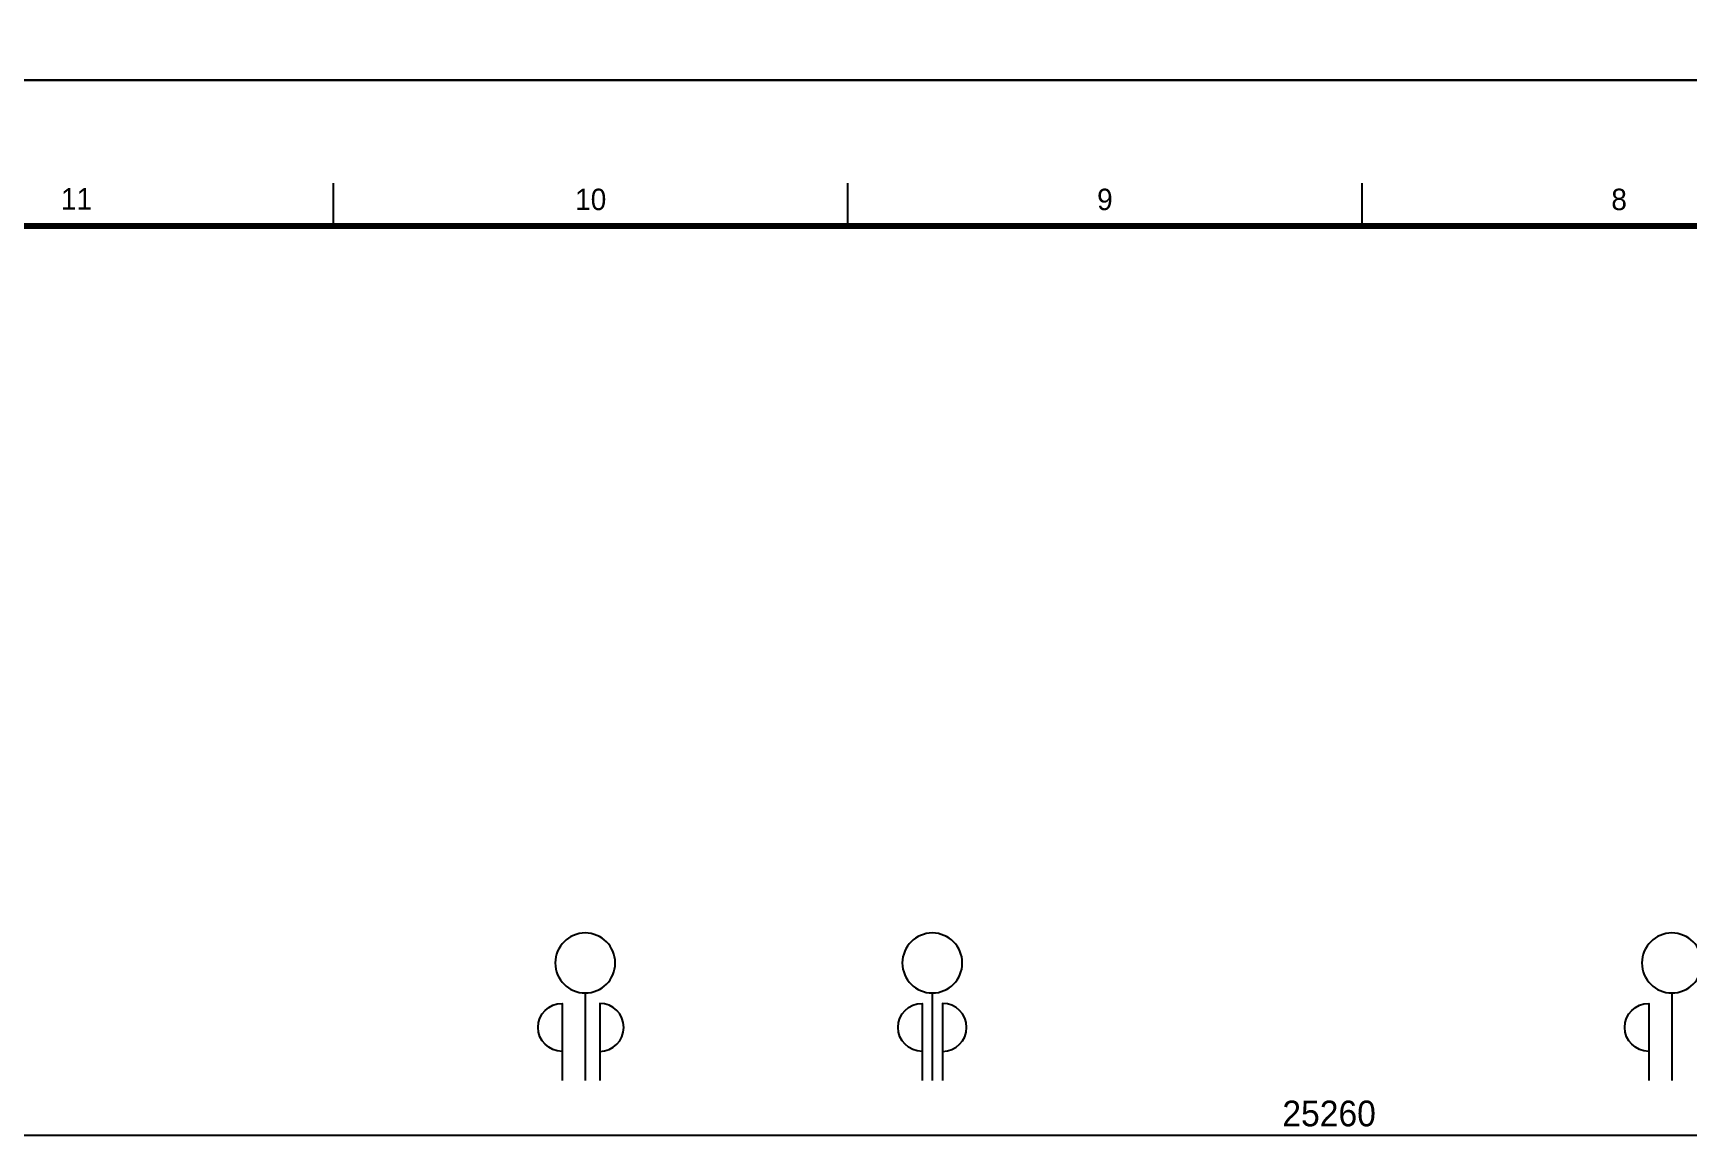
# Model space of a CAD drawing. Header units: millimetres. Extents: x 0 to 92204, y -190080 to 23760.
# Drawn here: x 60451 to 70105, y -136808 to -130405 of the extents above; entities that cross this region are included whole.
import ezdxf
from ezdxf.enums import TextEntityAlignment as Align

# ---------------------------------------------------------------- set-up
doc = ezdxf.new("R2010")
doc.units = ezdxf.units.MM
doc.header["$LTSCALE"] = 100
doc.linetypes.add('AUDIT_D_220706163347-0', pattern=[0])
doc.layers.get('defpoints').update_dxf_attribs({"color": 139})
for name, color, linetype in [('A-치수', 7, 'AUDIT_D_220706163347-0'), ('AA-BORD-FORM', 7, 'Continuous'), ('AA-BORD-TEXT', 3, 'Continuous'), ('AA-XXXX-DIMS', 7, 'Continuous'), ('DIM', 7, 'AUDIT_D_220706163347-0')]:
    doc.layers.add(name, color=color, linetype=linetype)
doc.styles.add('HAUD01', font='Dotum.ttf')
doc.styles.add('맑은고딕', font='malgun.ttf', dxfattribs={"width": 0.9})
doc.dimstyles.new('DIM-50', dxfattribs={"dimscale": 50, "dimtxt": 3, "dimasz": 1, "dimexe": 2, "dimexo": 2, "dimgap": 1, "dimtad": 1, "dimdec": 0, "dimzin": 0, "dimdsep": 46, "dimtxsty": '맑은고딕', "dimblk1": 'DIMDOT', "dimblk2": 'DIMDOT', "dimsah": 1, "dimcen": 0.09, "dimdle": 2, "dimclrd": 7, "dimclre": 7, "dimclrt": 3, "dimadec": 0, "dimazin": 0, "dimtfac": 1, "dimtdec": 0, "dimtix": 1, "dimtmove": 2, "dimatfit": 3, "dimldrblk": 'DIMDOT', "dimfxl": 1, "dimtolj": 1, "dimtzin": 0, "dimarcsym": 0})

# ---------------------------------------------------------------- blocks, each defined once
blk = doc.blocks.new('중심')
at = {"layer": 'DIM'}
blk.add_line((-350, 0), (0, 0), dxfattribs=at)
blk.add_circle((-470, 0), 120, dxfattribs=at)
blk = doc.blocks.new('DIMDOT')
at = {"layer": 'AA-XXXX-DIMS'}
for p, q in [((-1.5, 0), (1.5, 0)), ((0, -1.5), (0, 1.5))]:
    blk.add_line(p, q, dxfattribs=at)
for radius in [0.5, 0.25]:
    blk.add_circle((0, 0), radius, dxfattribs=at)
blk = doc.blocks.new('*D2687')
at = {"layer": 'defpoints', "color": 0, "transparency": 16777216}
for p in [(30488, -160593), (5228, -162593), (30488, -162593)]:
    blk.add_point(p, dxfattribs=at)
at = {"layer": 'DIM', "color": 7, "lineweight": -2, "transparency": 16777216}
for p, q in [((5228, -162493), (5228, -160493)), ((30488, -162493), (30488, -160493)), ((5278, -160593), (30438, -160593))]:
    blk.add_line(p, q, dxfattribs=at)
at = {"layer": 'DIM', "color": 7, "lineweight": -2, "transparency": 16777216, "xscale": 50, "yscale": 50, "zscale": 50, "rotation": 180}
blk.add_blockref('DIMDOT', (5228, -160593), dxfattribs=at)
at = {"layer": 'DIM', "color": 7, "lineweight": -2, "transparency": 16777216, "xscale": 50, "yscale": 50, "zscale": 50}
blk.add_blockref('DIMDOT', (30488, -160593), dxfattribs=at)
at = {"layer": 'DIM', "color": 3, "transparency": 16777216, "insert": (17858, -160467.9), "char_height": 150, "attachment_point": 5, "style": 'HAUD01'}
blk.add_mtext('\\A1;25260', dxfattribs=at)
blk = doc.blocks.new('XR-FORM 청주월명')
at = {"layer": 'AA-BORD-FORM', "color": 2}
for p, q in [((241, 577), (241, 582)), ((301, 577), (301, 582)), ((361, 577), (361, 582))]:
    blk.add_line(p, q, dxfattribs=at)
at = {"layer": 'AA-BORD-FORM', "color": 1}
blk.add_lwpolyline([(0, 0), (841, 0), (841, 594), (0, 594)], close=True, dxfattribs=at)
at = {"layer": 'AA-BORD-FORM', "color": 2, "const_width": 0.682}
blk.add_lwpolyline([(21, 17), (21, 577), (821, 577), (821, 17)], close=True, dxfattribs=at)
at = {"layer": 'AA-BORD-TEXT', "color": 7, "style": 'HAUD01'}
for s, p in [('11', (211, 580.17)), ('10', (271, 580.1)), ('9', (331, 580.1)), ('8', (391, 580.1))]:
    blk.add_text(s, height=2.5, dxfattribs=at).set_placement(p, align=Align.MIDDLE_CENTER)
blk = doc.blocks.new('DIM-1108')
at = {"layer": 'DIM'}
for points in [[(13383, -160104.5, -1), (13383, -159824.5), (13383, -160274.5)], [(13603, -160104.5, 1), (13603, -159824.5), (13603, -160274.5)], [(15483, -160104.5, -1), (15483, -159824.5), (15483, -160274.5)], [(15603, -160104.5, 1), (15603, -159824.5), (15603, -160274.5)], [(19723, -160104.5, -1), (19723, -159824.5), (19723, -160274.5)]]:
    blk.add_lwpolyline(points, format="xyb", dxfattribs=at)
at = {"layer": 'A-치수', "xscale": -1.458333333333342, "yscale": 1.458333333333342, "zscale": 1.458333333333333, "rotation": 90}
for p in [(13518, -160274.5), (15543, -160274.5), (19858, -160274.5)]:
    blk.add_blockref('중심', p, dxfattribs=at)
at = {"layer": 'DIM'}
dim = blk.add_linear_dim(base=(30488, -160593), p1=(5228, -162593), p2=(30488, -162593), dimstyle='DIM-50', override={"dimscale": 50, "dimtxsty": 'HAUD01'}, dxfattribs=at)
dim.commit()
dim.dimension.update_dxf_attribs({"geometry": '*D2687', "text_midpoint": (17858, -160467.9)})

msp = doc.modelspace()

# ---------------------------------------------------------------- block references
msp.add_blockref('DIM-1108', (50153.9, 23760))
at = {"xscale": 50, "yscale": 50, "zscale": 50}
for p in [(50153.9, -130680), (50153.9, -160380)]:
    msp.add_blockref('XR-FORM 청주월명', p, dxfattribs=at)

doc.saveas('drawing.dxf')
